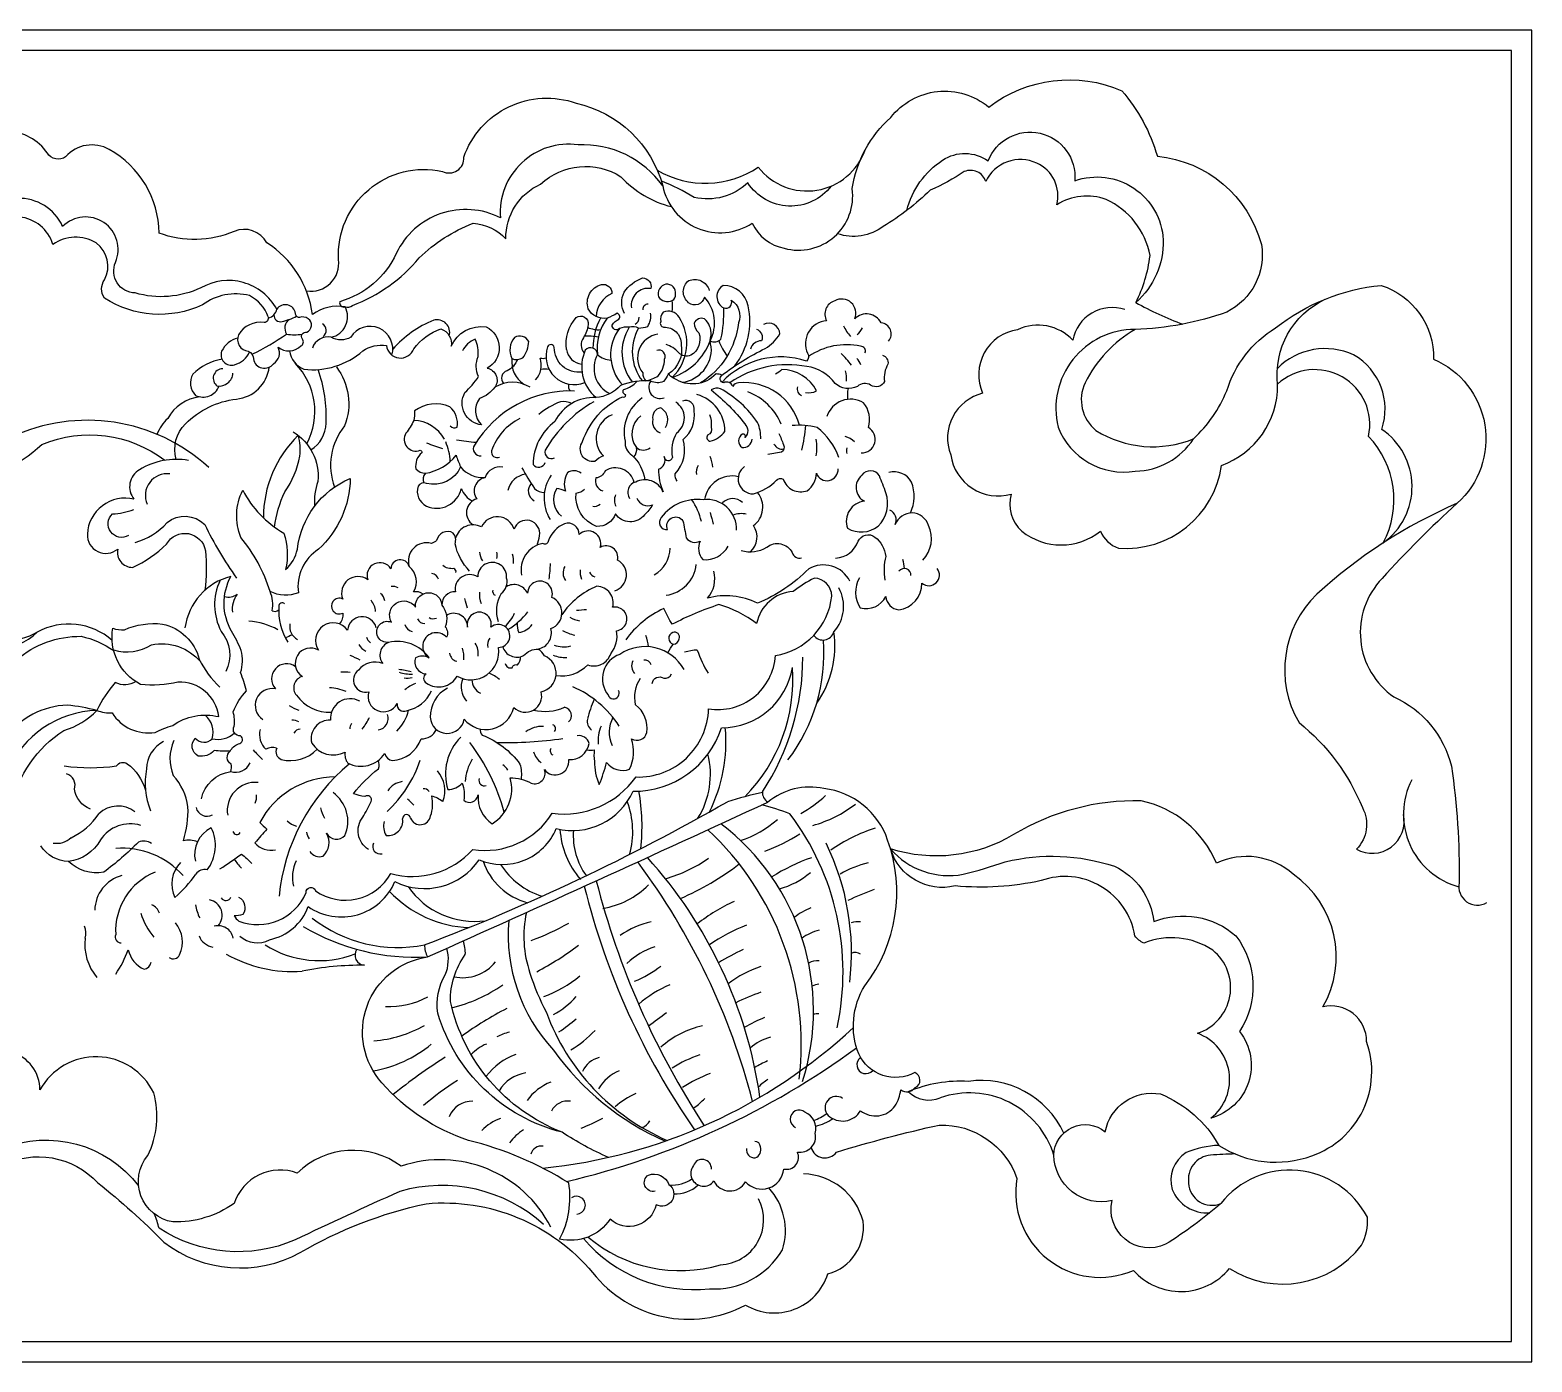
# Model space of a CAD drawing. Extents: x -66030 to 95157, y -13132 to 45879.
# Drawn here: x -9912.7 to -9546.3, y 6596.5 to 6921.5 of the extents above; entities that cross this region are included whole.
import ezdxf

# ---------------------------------------------------------------- set-up
doc = ezdxf.new("R2010")
doc.units = 0
doc.header["$LTSCALE"] = 100
doc.header["$MEASUREMENT"] = 0
doc.layers.add('4', color=121, linetype='CONTINUOUS')
doc.layers.add('TEXT', color=105, linetype='CONTINUOUS')

msp = doc.modelspace()

# ---------------------------------------------------------------- linework, layer by layer
at = {"layer": '4'}
for points in [[(-10056.28, 6596.46), (-9546.28, 6596.46), (-9546.28, 6921.46), (-10056.28, 6921.46)], [(-10051.28, 6601.46), (-9551.28, 6601.46), (-9551.28, 6916.46), (-10051.28, 6916.46)]]:
    msp.add_lwpolyline(points, close=True, dxfattribs=at)
for points in [[(-9758.36, 6883.42, 0.255586), (-9779.03, 6893.45, 0.478535), (-9797.97, 6875.64, 0.422834), (-9823.38, 6866.96, -0.217331), (-9837.19, 6855.16, 0.547211), (-9835.87, 6853.89)], [(-9698.83, 6877.44, -0.186724), (-9690.08, 6889.73, -0.309898), (-9678.98, 6889.52, -0.865891), (-9657.82, 6884.7, -0.498723), (-9636.24, 6870.26, -0.221688), (-9642.95, 6854.98, 0.040996), (-9631.48, 6849.7, 0.040996)], [(-9642.95, 6854.98, 0.088953), (-9639.47, 6866.42, 0.244321), (-9650.19, 6880.14, 0.232492), (-9662.24, 6878.83, 0.370925), (-9667.13, 6888.98, 0.417073), (-9679.55, 6884.47, 0.44775), (-9684.82, 6886.91, -0.047487), (-9693.1, 6882.4, -0.059395), (-9704.57, 6873.56, -0.25412), (-9715.74, 6871.76, -0.25412)], [(-9717.28, 6883.38, -0.518489), (-9737.6, 6884.19, -0.252492), (-9750.69, 6880.63, 0.037543), (-9758.72, 6884.64, 0.037543)], [(-9852.54, 6853.35, 0.421433), (-9871.07, 6858.55, -0.181524), (-9887.1, 6857.3, -0.530053), (-9891.89, 6864.78, 0.826743), (-9904.79, 6873.52, 0.307331), (-9915.83, 6880.38, 0.310086), (-9927.9, 6869.98, -0.375883), (-9930.25, 6867.28)], [(-9767.68, 6852.27, -0.249328), (-9767.78, 6857.48, -0.15485), (-9763.32, 6860.98, -0.492085), (-9761.25, 6858.38, 0.510433), (-9766.03, 6853.65, 0.510433)], [(-9746.79, 6845.63, 0.316376), (-9748.2, 6856.3, -0.569783), (-9752.06, 6854.93, -0.488057), (-9752.01, 6860.32, -0.452173), (-9747.03, 6857.93)], [(-9768.94, 6848.63, -0.733291), (-9770.69, 6849.49, -0.127612), (-9769.05, 6850.95, 0.560022), (-9769.52, 6852.35, -0.068304), (-9771.91, 6851.19, -0.340352), (-9776.53, 6853.46, -0.438057), (-9773.32, 6859.36, -0.479934), (-9770.75, 6857.2, 0.286342), (-9774.61, 6851.54, 0.286342)], [(-9740.78, 6839.52, 0.222259), (-9737.55, 6854.18, 0.36309), (-9743.6, 6859.15, 0.588364), (-9743.49, 6853.64, 0.64141), (-9741.65, 6855.59, -0.360486), (-9739.92, 6850.01, -0.231078), (-9749.13, 6835.36)], [(-9854.62, 6851.47, -0.465695), (-9855.65, 6850.08, 0.314535), (-9861.86, 6847.1, 0.527492), (-9859.5, 6843.13, -0.301678), (-9858.26, 6841.21, 0.651817), (-9853.36, 6840.03, 0.398642), (-9852.24, 6844.06, 0.364571), (-9846.65, 6844.37, 0.46574), (-9846.28, 6846.05, -0.72167), (-9845.23, 6847.72, 0.583146), (-9844.85, 6851.01, 0.248723), (-9847.03, 6851.32, -0.432142), (-9847.96, 6852.31, 0.68277), (-9852.54, 6853.35)], [(-9756.03, 6836.71, 0.358543), (-9754.36, 6851.38, 0.369861), (-9758.26, 6852.64, 0.252647), (-9758.84, 6850.31, 0.54273), (-9758.16, 6848.95, -0.441317), (-9753.88, 6844.77, -0.312063), (-9757.05, 6837.52)], [(-9746.79, 6845.63, 0.325357), (-9744.18, 6846.04, 0.067009), (-9743.49, 6853.64, 0.067009)], [(-9703.26, 6845.55, 0.609197), (-9705.07, 6850.01, 0.50596), (-9711.52, 6851.01, 0.71333), (-9716.4, 6855.38, 0.481817), (-9718.38, 6850.51, 0.528142), (-9723.01, 6842.58, -0.33543), (-9723.26, 6840.68, 0.29014), (-9743.91, 6835.56)], [(-9853.24, 6851.97, 0.505972), (-9851.25, 6850.32, 0.055339), (-9847.71, 6851.61)], [(-9849.44, 6850.87, 0.421943), (-9850.13, 6847.29, 0.095532), (-9846.36, 6847.26, 0.095532)], [(-9810.45, 6846.88, 0.577862), (-9814.26, 6850.67, 0.113957), (-9824.24, 6843.62, 0.113957)], [(-9781.87, 6843.55, -0.220583), (-9779.47, 6851.28, -0.667223), (-9776.54, 6849.58, -0.088477), (-9777.71, 6846.36, 0.368069), (-9777.54, 6842.72, 0.368069)], [(-9753.64, 6835.52, 0.396516), (-9746.52, 6844.15, -0.180565), (-9746.54, 6847.05, 0.220463), (-9748.18, 6851, 0.396548), (-9750.69, 6849.93, 0.212805), (-9749.56, 6847.55, -0.357073), (-9751.51, 6842.09, -0.313041), (-9754.52, 6842.78, 0.145906), (-9757.54, 6844.72, 0.145906)], [(-9743.92, 6837.25, -0.051931), (-9733.39, 6843.75, 0.140498), (-9729.8, 6847.34, 0.549909), (-9733.75, 6849.64, 0.549909)], [(-9862.09, 6846.3, 0.210793), (-9865.99, 6843.14, 0.622959), (-9862.86, 6839.8, 0.249317), (-9859.21, 6842.97, 0.223303)], [(-9849.43, 6843.2, 0.271804), (-9845.93, 6838.69, 0.210147), (-9831.56, 6843.17, -0.199819), (-9825.78, 6844.46, 0.786593), (-9819.11, 6843.69, -0.157968), (-9812.5, 6848.52, -0.373752), (-9809.98, 6844.3, -0.346299), (-9801.44, 6849.01, -0.607796), (-9801.2, 6838.93, -0.544069), (-9799.33, 6834.3, -0.142046), (-9803.07, 6831.54, 0.379205), (-9802.58, 6825.12, -0.534986), (-9806.65, 6833, 0.06105), (-9803.31, 6836.9, -0.217557), (-9803.39, 6841.78, 0.124795), (-9804.13, 6846, 0.207134), (-9807.22, 6843.16)], [(-9824.44, 6842.13, 0.872443), (-9834.5, 6846.49, -0.275752), (-9839.27, 6846.49, 0.386777), (-9843.84, 6843.87, 0.386777)], [(-9795.17, 6841.28, 0.218896), (-9792.53, 6841.48, 0.159), (-9791.08, 6845.49, 0.425462), (-9794.51, 6846.48, 0.297762), (-9795.17, 6841.28, 0.284394), (-9792.26, 6835.03)], [(-9759.53, 6847.25, 0.575668), (-9763.24, 6837.82, 0.163999), (-9762.54, 6835.85)], [(-9735.48, 6848.49, -0.412991), (-9734.26, 6845.62, 0.349176), (-9736.99, 6843.61, 0.349176)], [(-9643.12, 6848.42, 0.485305), (-9661.91, 6824.58, 0.352973), (-9643.07, 6813.82, 0.248976), (-9628.86, 6821.73)], [(-9778.07, 6837.99, -0.457149), (-9784.82, 6844.03, 0.780037), (-9786.46, 6844.13, 0.646884), (-9777.38, 6835.46, 0.646884)], [(-9762.54, 6835.85, 0.0906), (-9759.49, 6837.08, 0.192162), (-9757.93, 6841.16, 0.680597), (-9759.84, 6843.27)], [(-9704.74, 6842.09, -0.386215), (-9703.42, 6839.94, 0.170414), (-9704.25, 6835.73, -0.456291), (-9707.64, 6834.82, 0.357536), (-9710.86, 6834.49, -0.301967), (-9716.32, 6835.23, 0.209235), (-9723.18, 6839.36, 0.200925), (-9742, 6835.39, 0.180261)], [(-9709.04, 6842.66, 0.589555), (-9710.11, 6844.3, 0.207432), (-9722.8, 6841.8)], [(-9582.57, 6796.32, 0.521292), (-9582.95, 6824.03, 0.360471), (-9589.79, 6842.18, 0.316452), (-9608.41, 6838.88, 0.316452)], [(-9877.08, 6816.7, -0.278527), (-9874.79, 6825.38, -0.168728), (-9862.38, 6831.41, 0.349587), (-9854.37, 6839.21, 0.340238)], [(-9865.9, 6841.14, 0.153776), (-9873.06, 6837.48, 0.338586), (-9872.34, 6832.32, 0.445974), (-9866.63, 6834.57)], [(-9844.2, 6819.03, 0.244275), (-9840.48, 6825.5, 0.095152), (-9842.47, 6838.62, 0.095152)], [(-9838, 6839.26, -0.260634), (-9835.99, 6824.88, 0.26719), (-9838.44, 6809.94, 0.26719)], [(-9793.83, 6841.09, -0.192255), (-9796.35, 6838.32, 0.575741), (-9797.19, 6835.24, 0.575741)], [(-9789.39, 6836.08, 0.259183), (-9788.25, 6841.43, 0.131268), (-9786.84, 6841.46)], [(-9723.52, 6833.05, 0.173055), (-9720.83, 6833.4, 0.279025), (-9729.3, 6838.62, -0.043385), (-9730.85, 6837.49)], [(-9770.73, 6827.53, 0.539136), (-9772.86, 6817.54, 0.112882), (-9774.9, 6816.19, -0.668499), (-9777.91, 6821.03, -0.203898), (-9768.2, 6831.99, 0.542381), (-9767.34, 6832.43, -0.578665), (-9767.88, 6833.76, 0.088973), (-9766.09, 6834.56, 0.124399), (-9764.7, 6835.72)], [(-9724.99, 6825.04, 0.364952), (-9739.87, 6835.39, 0.251633), (-9741.3, 6834.52, 0.479584), (-9743.49, 6835.38, -0.664604), (-9743.92, 6837.25, 0.113063), (-9745.36, 6837.54, -0.360966), (-9755.58, 6836.46, -0.083456), (-9757.05, 6837.52, -0.064843), (-9758.19, 6835.73, -0.239818), (-9761.3, 6835.81, 0.107747), (-9768.66, 6834.75, -0.192047), (-9774.66, 6831.77)], [(-9869.15, 6814.72, 0.304055), (-9917.48, 6822.07, -0.131124), (-9932.39, 6813.58, -0.404455), (-9943.53, 6825.28, 0.28533), (-9961.87, 6818.41, -0.642065), (-9978.05, 6819.82, 0.398428), (-9981.1, 6821.69, -0.158798), (-9993.75, 6818.41, -0.435618), (-9994.47, 6832.43)], [(-9871.34, 6831.98, 0.238276), (-9879.16, 6826.69, 0.106081), (-9881.77, 6822.8)], [(-9779.88, 6833.38, 0.273144), (-9804.3, 6820.18, 0.65965), (-9802.65, 6817.59, 0.65965)], [(-9774.66, 6831.77, 0.300252), (-9784.68, 6825.96, 0.236192), (-9790, 6815.45, 0.592743), (-9787.03, 6815.94, 0.592743)], [(-9763.35, 6831.7, 0.311273), (-9767.52, 6821.13, 0.316307), (-9765.87, 6817.74, -0.166679), (-9762.75, 6811.72)], [(-9754.82, 6811.35, -0.17334), (-9755.36, 6813.16, 0.262825), (-9753.37, 6821.58, 0.263882), (-9750.74, 6828.55, 0.611367), (-9753.55, 6830.91, 0.611367)], [(-9746.94, 6827.67, -0.096413), (-9746.52, 6824.6, -0.378382), (-9747.41, 6822.59, 0.573929), (-9746.76, 6821.11, 0.179222), (-9743.21, 6823.53, 0.334541), (-9750.01, 6832.52, 0.334541)], [(-9734.45, 6821.7, 0.108107), (-9735.22, 6825.66, 0.119667), (-9744.28, 6833.94, 0.275767), (-9746.52, 6833.64, -0.059815), (-9738.36, 6825.37, -0.411234), (-9738.3, 6822.05, 0.67728), (-9738.89, 6822.88, 0.549271), (-9739.01, 6819.57, 0.398901), (-9736.52, 6821.64)], [(-9709.95, 6818.31, 0.790427), (-9708.2, 6824.48, 0.245241), (-9709.36, 6830.53, 0.478791), (-9718.34, 6827.15)], [(-9810.2, 6824.88, 0.341298), (-9808.55, 6824.56, 0.269458), (-9810.31, 6829.52, 0.271273), (-9818.96, 6828.51, -0.067934), (-9819.12, 6826.22, -0.066935), (-9821.02, 6823.08, 0.722007), (-9817.56, 6818.92, -0.35405), (-9817.14, 6818.31, 0.280314), (-9818.59, 6814.38, 0.191427), (-9816.29, 6813.3, 0.18507), (-9808.8, 6817.7)], [(-9780.54, 6830.37, 0.10637), (-9783.32, 6830.78, 0.067422), (-9788.64, 6827.69, 0.067422)], [(-9775.15, 6830.78, 0.135545), (-9787.03, 6818.91, 0.673358), (-9784.81, 6817.06, 0.673358)], [(-9763.74, 6827.34, 0.410333), (-9764.81, 6819.58, 0.330314), (-9761.41, 6819.48, 0.330314)], [(-9757.72, 6824.48, 0.446619), (-9758.9, 6829.28, 0.41028), (-9760.8, 6826.47, 0.390669), (-9758.99, 6823.21, 0.390669)], [(-9793.21, 6826.66, 0.199147), (-9800.17, 6818.77, 0.592119), (-9798.17, 6817.24, 0.592119)], [(-9715.43, 6817.13, 0.148681), (-9720.7, 6824.45, 0.097938), (-9726.8, 6824.93)], [(-9853.09, 6800.18, -0.079397), (-9850.57, 6808.79, 0.109144), (-9846.9, 6817.48, 0.098918), (-9847.31, 6822.58)], [(-9848.58, 6823.45, -0.290379), (-9842.52, 6811.34, 0.096988), (-9843.33, 6805.24, 0.096988)], [(-9730.03, 6823.03, -0.027148), (-9728.92, 6820.27, -0.380514), (-9729.38, 6818.43), (-9732.69, 6817.88)], [(-9874.12, 6816.45, 0.182114), (-9886.03, 6814.18, 0.461535), (-9887.38, 6806.98, 0.47261), (-9898.76, 6798.45, 0.656181), (-9891.34, 6794.83, 0.481571), (-9887.72, 6790.35, 0.089817), (-9879.44, 6796.03, -0.708669), (-9869.95, 6794.4, -0.04999), (-9870.07, 6784.76)], [(-9807.69, 6814.89, -0.361392), (-9816.03, 6810.81, 0.400542), (-9818.07, 6810.13, 0.370098), (-9816.03, 6805.29, 0.465777), (-9807.52, 6809.54, 0.172485), (-9804.8, 6806.53, 0.172485)], [(-9797.39, 6814.82, 0.373111), (-9801.71, 6812.26, 0.556158), (-9803.71, 6807.06, 0.641907), (-9804.65, 6800.73, 0.641907)], [(-9792.71, 6814.65, 0.036844), (-9789.63, 6809.63, 0.244906), (-9787.23, 6808.64, 0.244906)], [(-9778.3, 6813.31, 0.348073), (-9781.64, 6813.38, 0.217026), (-9782.12, 6808.95, 0.094118), (-9784.24, 6809.57, 0.377512), (-9783.08, 6802.82, 0.377512)], [(-9765.34, 6811.05, 0.516358), (-9772.45, 6813.88, -0.294471), (-9774.66, 6812.18, 0.428344), (-9773.02, 6809.04)], [(-9738.4, 6814.94, 0.741974), (-9736.26, 6808.28, 0.131883), (-9730.62, 6811.61, -0.348686), (-9729, 6811.87, 0.418761), (-9723.1, 6809.05, 0.236172), (-9720.88, 6813.32, 0.873731), (-9715.59, 6814.43, 0.873731)], [(-9697.93, 6803.61, 0.204846), (-9697.66, 6811.16, 0.333027), (-9703.17, 6813.52)], [(-9764.69, 6807.27, 0.424363), (-9760.84, 6805.63, -0.083765), (-9762.83, 6803.14, -0.516011), (-9769.88, 6803.42, -0.3406), (-9774.51, 6800.36, -0.347112), (-9779.5, 6808.48, 0.176313), (-9777.43, 6809.47, 0.176313)], [(-9758.28, 6808.76, 0.435826), (-9764.97, 6811.18, 0.514911), (-9766.47, 6807.19, 0.514911)], [(-9740.37, 6799.41, 0.462245), (-9748.46, 6806.87, 0.265203), (-9758.74, 6802.52, 0.690633), (-9757.18, 6799.56, -0.913209), (-9753.44, 6801.74, -0.008781), (-9752.66, 6797.54, 0.373135), (-9749.24, 6796.76, 0.286212), (-9748.62, 6792.25, 0.298254), (-9742.39, 6795.52, 0.298254)], [(-9736.98, 6794.15, 0.391688), (-9736.26, 6800.53, 0.433091), (-9735.22, 6808.62, 0.433091)], [(-9888.75, 6798.1, -0.891899), (-9892.64, 6803.4, 0.076247), (-9887.45, 6804.46, 0.076247)], [(-9887.1, 6796.45, 0.147603), (-9879.32, 6801.28, -0.383981), (-9870.13, 6800.81, 0.040771), (-9862.36, 6787.74, 0.040771)], [(-9789, 6795.76, 0.024356), (-9788.44, 6798.04, 0.933146), (-9794.66, 6799.65, 0.693479), (-9802.6, 6800.23, 0.47767), (-9808.93, 6797.47)], [(-9694.91, 6792.08, 0.311337), (-9693.54, 6800.6, 0.71934), (-9701.64, 6800.81)], [(-9805.48, 6789.42, -0.135417), (-9809.05, 6796.09, 0.265791), (-9809.51, 6798.73, 0.513288), (-9813.54, 6796.89, -0.062228), (-9814.81, 6796.2, 0.594076), (-9820.22, 6790.57, 0.849417), (-9824.71, 6789.99, 0.900233), (-9830.35, 6787.34, 0.750299), (-9836.45, 6782.63, 1.606459), (-9836.45, 6779.18, -0.238225), (-9837.31, 6776.56, -0.238225)], [(-9770.08, 6784.65, 0.664018), (-9769.39, 6792.13, 0.656182), (-9773.61, 6795.23, 0.781068), (-9778.78, 6798.33, 0.525351), (-9782.31, 6801, 0.207021), (-9786.27, 6796.87, -0.617762), (-9787.65, 6796.18, 0.418267), (-9792.81, 6788.44)], [(-9716.18, 6792.61, 0.309377), (-9710.7, 6796.71, -0.480332), (-9706.59, 6797.76, -0.191906), (-9703.96, 6793.03, 0.106043), (-9704.17, 6787.24, 0.106043)], [(-9739.2, 6794.47, 0.20835), (-9732.96, 6795.25, -0.484135), (-9726.81, 6793.95, 0.394027), (-9724.48, 6792.65)], [(-9808.85, 6789.09, 0.447195), (-9809.38, 6790.07, -0.221022), (-9812, 6790.81)], [(-9712.72, 6786.98, 0.433831), (-9722.76, 6789.97, -0.100527), (-9735.27, 6781.61, 0.180474), (-9747.42, 6782.85, 0.249863), (-9745.92, 6789.44, 0.249863)], [(-9863.77, 6740.54, 0.155079), (-9863.7, 6742.34, -0.508338), (-9863.91, 6745.52, -0.190274), (-9861.9, 6747.29, 0.702163), (-9861.37, 6749.26, -0.626492), (-9862.92, 6751.59, 0.109876), (-9863.18, 6755.08, -0.099062), (-9859.94, 6760.26, 0.029219), (-9861.37, 6764.66, 0.142283), (-9861.24, 6770.09, 0.046319), (-9863.57, 6774.75, -0.260889), (-9863.73, 6788.15, 0.304903), (-9874.95, 6775.56)], [(-9866.39, 6787.2, 0.232116), (-9866.13, 6774.74, -0.305709), (-9864.99, 6764.98)], [(-9861.86, 6709.89, -0.453313), (-9860.84, 6705.66, -0.080534), (-9862.96, 6705.32, 0.095099), (-9861.83, 6704.04, 0.405213), (-9845.39, 6710.99, -0.919463), (-9843.07, 6711.41, 0.442622), (-9824.74, 6715.62, 0.285218), (-9804.72, 6721.51, 0.300617), (-9785.33, 6730.35, 0.27759), (-9764.89, 6739.2, 0.415761), (-9747.18, 6755.83, 0.445144), (-9730.89, 6768.84, 0.340666), (-9717.13, 6783.36, 0.393098), (-9721.35, 6787.73)], [(-9797.42, 6771.03, 0.471545), (-9792.31, 6768.84, -0.212426), (-9788.76, 6770.43, 0.431524), (-9785.65, 6775.43, 0.676301), (-9785.43, 6783.03, 1.148788), (-9791.37, 6784.04, 0.444381), (-9796.54, 6785.64)], [(-9865.3, 6783.26, 0.242749), (-9862.21, 6783.82, 0.180498), (-9863.38, 6779.38, 0.180498)], [(-9825.26, 6772.04, -1.299025), (-9824.57, 6776.99, -0.949014), (-9818.7, 6780.67, -1.010566), (-9812.26, 6781.13, -0.267436), (-9811.45, 6775.84, -0.288277), (-9811.12, 6773.3, 1.155092), (-9815.36, 6768.25, 0.255955), (-9818.69, 6768.27, 0.509372), (-9816.13, 6764.38, 0.557018), (-9816.03, 6762.11, 0.444187), (-9808.54, 6763.81, 0.632676), (-9798.48, 6770.83, 1.438218), (-9800.29, 6775.75, 1.287438), (-9805.98, 6775.75, 0.597677), (-9811.15, 6778.61)], [(-9784.41, 6763.96, 0.241117), (-9776.66, 6766.57, 0.431783), (-9771.06, 6769.29, 0.223806), (-9769.63, 6774.87, 1.024784), (-9770.59, 6780.62, 0.487547), (-9774.42, 6785.73, 0.15182), (-9783, 6778.77, 0.117105)], [(-9721.54, 6773.76, 0.617772), (-9716.61, 6774.61, 0.319923), (-9715.39, 6785.32, 0.319923)], [(-9850.64, 6781.42, 0.722493), (-9852.06, 6780.78, 0.148314), (-9849.87, 6772.07)], [(-9744.7, 6781.26, 0.040008), (-9756.05, 6776.47, -0.032243), (-9758.12, 6780.3, 0.132655), (-9767.39, 6772.64)], [(-9886.94, 6762.47, -0.252037), (-9891.94, 6762.22, 0.079095), (-9896.41, 6755.46, 0.109667), (-9892.71, 6754.84, 0.30108), (-9882.25, 6750.08, -0.045327), (-9877.94, 6751.77, -0.213774), (-9866.68, 6753.93, 0.390592), (-9876.65, 6762.35, -0.089279), (-9885.79, 6761.79, -0.328266), (-9892.53, 6775.55, 0.133792), (-9889.72, 6775.13, -0.129254), (-9880.45, 6776.53, -0.281795), (-9871.45, 6767.97, 0.095056), (-9866.4, 6761.09)], [(-9828.27, 6775.6, 0.854549), (-9835.27, 6775.03, 0.978563), (-9842.37, 6770.14, 0.987907), (-9846.3, 6763.73, 0.549398), (-9847.74, 6759.13, 0.256177), (-9839.2, 6755.03, 0.256177)], [(-9793.9, 6776.8, 0.119), (-9793.49, 6774.46, 0.211186), (-9790.24, 6776.4, 0.211186)], [(-9896.41, 6755.46, 0.287329), (-9918.33, 6740.58, -0.185907), (-9933.02, 6727.39, -0.389612), (-9953.05, 6735.39, -0.40517), (-9973.23, 6740.28, -0.583859), (-9960.76, 6760.93, -0.432548), (-9951.25, 6774.24, -0.156195), (-9930.75, 6772.34, 0.328607), (-9910.98, 6774.53)], [(-9896.41, 6755.46, 0.032863), (-9903.67, 6756.74, 0.222423), (-9918.71, 6748.93, -0.062114), (-9924.61, 6739.06, -0.333073), (-9943.92, 6730.67, -0.477446), (-9948.64, 6740.09, -0.440133), (-9969.72, 6741.27, -0.6084), (-9954.24, 6756, -0.454784), (-9951.14, 6767.63, -0.250742), (-9928.74, 6766.31, 0.279669), (-9916.06, 6767.78, -0.182956), (-9900.28, 6773.53, -0.102919), (-9892.33, 6770.03)], [(-9815.36, 6768.25, 0.305681), (-9825.26, 6772.04, 0.508349), (-9826.64, 6766.87, 0.338063), (-9832.63, 6765.26, 0.825453), (-9830.1, 6759.97, 0.909499), (-9823.19, 6757.1, 0.594967), (-9820.89, 6755.37, 0.240121), (-9814.79, 6760.2)], [(-9757.12, 6769.49, -0.063992), (-9755.77, 6771.62, 0.389284), (-9754.38, 6772.91, 0.688851), (-9755.91, 6774.44, 0.767631), (-9755.77, 6771.62)], [(-9892.37, 6770.19, 0.220399), (-9883.12, 6771.48, -0.274511), (-9871.1, 6767.27)], [(-9810.86, 6760.9, 0.282263), (-9815.1, 6753.79, 0.895889), (-9806.81, 6753.33, 0.626583), (-9794.73, 6756.15, 0.763958), (-9788.03, 6760.02, 0.740522), (-9787.23, 6768.74, 0.145619), (-9788.76, 6770.43)], [(-9847.97, 6766.11, 0.911461), (-9852.84, 6760.69, 0.82516), (-9855.97, 6753.24, 0.82516)], [(-9796.82, 6766.91, 0.468261), (-9795.09, 6765.87, -0.496583), (-9793.81, 6766.54, 0.212809), (-9793.08, 6768.55, 0.212809)], [(-9776.88, 6745.84, 0.107219), (-9775.07, 6745.82, 0.083925), (-9774.99, 6743.01, 0.110591), (-9773.86, 6737.38, 0.04044), (-9772.09, 6742.76, 0.318235), (-9766.46, 6741.08, 0.191458), (-9765.98, 6748.55, 0.539355), (-9762.28, 6750.08, 0.275166), (-9765.01, 6756.83, -0.190815), (-9763.81, 6763.34)], [(-9760.94, 6762.05, -0.570244), (-9758.12, 6763.28, 0.356742), (-9756.27, 6764.34, 0.356742)], [(-9832.3, 6757.68, 0.600975), (-9839.44, 6753.09, 0.5), (-9844.02, 6747.49, 0.390222), (-9835.87, 6745.28, 0.212404), (-9835.19, 6742.57, 0.381776), (-9826.18, 6744.95, 0.355577), (-9824.31, 6743.25, 0.309026), (-9817.34, 6748.51, 0.285431), (-9813.57, 6750.79)], [(-9863.91, 6745.52, -0.059738), (-9867.84, 6745.67, -0.267792), (-9871.71, 6744.32, -0.500464), (-9872.43, 6748.64, 0.442637), (-9868.29, 6748.55, 0.298014), (-9869.99, 6754.3, 0.298014)], [(-9802.96, 6750.94, 0.153686), (-9802.41, 6749.4, -0.14842), (-9793.24, 6742.36, -0.113961), (-9792.95, 6738.69)], [(-9807.65, 6748.91, 0.279048), (-9810.8, 6736.15, 0.197997), (-9807.29, 6737.68, -0.131166), (-9806.93, 6733.55, 0.595162), (-9803.42, 6734.81, 0.270926), (-9800.01, 6727.8, 0.338833), (-9795.6, 6739.03, -0.133151), (-9790.48, 6737.68, 0.635357), (-9787.24, 6741, 0.766471), (-9781.31, 6743.43, 0.392849), (-9776.36, 6747.38, 0.403494), (-9779.24, 6749.26)], [(-9830.18, 6721.51, -0.440706), (-9831.58, 6729.37, 0.024389), (-9829.48, 6733.2, 0.745518), (-9831.06, 6734.43, -0.047472), (-9833.85, 6735.12, -0.05719), (-9827.74, 6741.23, 0.22983), (-9827.83, 6743.2, 0.22983)], [(-9904.39, 6741.89, 0.067735), (-9891.65, 6741.89, -0.436246), (-9889.02, 6742.44, -0.156917), (-9884.56, 6736.01)], [(-9898.02, 6731.38, -0.271914), (-9901.9, 6736.22, 0.4145), (-9903.84, 6739.95, 0.4145)], [(-9870.95, 6733.89, -0.310437), (-9863.77, 6740.54, 0.375459), (-9859.05, 6742.63, 0.375459)], [(-9838.26, 6739.21, 0.277182), (-9856.69, 6728.08, 0.041591), (-9854.93, 6726.48, 0.016664), (-9857.87, 6723.12, 0.2802), (-9852.82, 6721.44, 0.2802)], [(-9844.51, 6721.02, 0.313174), (-9841.23, 6719.85, 0.342221), (-9840.39, 6725.47, 0.498401), (-9835.93, 6724.89, 0.353452), (-9838.79, 6735.38)], [(-9722.13, 6648.81, 0.627929), (-9716, 6647.66, -0.019914), (-9690.89, 6654.28, -0.326421), (-9671.95, 6641.27, 0.596414), (-9643.53, 6618.79, 0.458175), (-9620.08, 6619.26, 0.389752), (-9587.87, 6624.94, 0.140187), (-9586.45, 6631.8, 0.543588), (-9622.21, 6635.12, -0.043383), (-9635.71, 6625.18, -0.627075), (-9648.74, 6635.83, -0.477441), (-9662.95, 6646.95, -0.624061), (-9650.4, 6652.62, -0.413774), (-9636.9, 6661.85, -0.169158), (-9622.69, 6649.31, 0.235448), (-9599.96, 6646.78, 0.416358), (-9586.63, 6674.63, 0.487664), (-9597.29, 6683.1, 0.389529), (-9604.54, 6715.46, 0.3024), (-9623.29, 6718.14, 0.248192), (-9641.63, 6733.37, 0.142442), (-9672.75, 6725.14, -0.214622), (-9702.78, 6721.65, 0.267585), (-9685.05, 6715.46, 0.021711), (-9674.8, 6718.51, -0.139661), (-9648.18, 6717.42, -0.264321), (-9638.58, 6703.9, -0.28186), (-9618.51, 6700.42, -0.316864), (-9617.64, 6677.1, -0.53603), (-9624.62, 6655.96, 0.586263), (-9627.89, 6676.66, 0.59632), (-9624.18, 6696.93, 0.249457), (-9640.98, 6698.67, -0.128242), (-9643.16, 6700.42, 0.466309), (-9666.07, 6713.93, -0.077989), (-9687.01, 6712.62, -0.397119), (-9702.78, 6721.65)], [(-9885.75, 6727.39, 0.331931), (-9895.59, 6723.83, -0.24739), (-9903.37, 6718.59, -0.249981), (-9910.12, 6722.43)], [(-9883.12, 6722.99, 0.266531), (-9886.31, 6723.27, -0.033496), (-9894.75, 6715.96, -0.239754), (-9903.37, 6718.59)], [(-9866.4, 6716.78, 0.013327), (-9861.11, 6720.41, -0.026296), (-9858.63, 6718.1)], [(-9882.19, 6715.99, 0.320582), (-9891.85, 6700.75, 0.554534), (-9890.49, 6698.72)], [(-9891.85, 6691.11, 0.062629), (-9888.8, 6697.03, 0.236052), (-9884.9, 6692.29, 0.302792), (-9883.21, 6693.98, 0.302792)], [(-9785.65, 6629.33, 0.371851), (-9822.22, 6644.22, 0.369585), (-9847.54, 6642.54, 0.423679), (-9862.97, 6635.16, -0.164177), (-9877.91, 6630.64, -0.582709), (-9884, 6646.84, 0.181827), (-9882.56, 6662.15, 0.606585), (-9910.33, 6662.86, 0.730054), (-9928.05, 6668.36, 0.532339)], [(-9660.51, 6652.33, 0.329608), (-9683.79, 6664.93, 0.114569), (-9698.45, 6662.4)], [(-9957.52, 6645.42, -0.400291), (-9919.87, 6644.28, -0.33837), (-9896.17, 6640.17, -0.030701), (-9880.11, 6625.69, 0.296434), (-9846.82, 6623.15, -0.07928), (-9816.07, 6635.08, -0.246288), (-9775.48, 6618.26, 0.363828), (-9738.2, 6610.35, 0.480547), (-9718.07, 6617.94, 0.373309), (-9709.49, 6630.79, 0.33669), (-9724.01, 6642.33, 0.33669)], [(-9919.64, 6648.49, -0.3384), (-9886.25, 6639.42)], [(-9622.69, 6649.32, 0.090362), (-9630.68, 6647.55, 0.334492), (-9634.05, 6638.54, 0.326184), (-9624.87, 6632.86, 0.326184)], [(-9618.69, 6647.21, 0.019848), (-9624.71, 6646.92, 0.438591), (-9630.05, 6640.06, 0.518341), (-9622.21, 6635.12, 0.518341)], [(-9787.44, 6630.03, 0.258804), (-9822.5, 6638.08, 0.005851), (-9848.09, 6626.24, -0.251625), (-9881.26, 6629.08, 0.031867), (-9882.37, 6632.54, 0.031867)], [(-9777.71, 6626.57, 0.249579), (-9746.99, 6614.33, 0.284326), (-9729.17, 6623.84, 0.270459), (-9732.5, 6638.93)], [(-9776.6, 6626.94, 0.252595), (-9744.3, 6620.18, 0.552462), (-9735.03, 6636.28, 0.552462)]]:
    msp.add_lwpolyline(points, format="xyb", dxfattribs=at)
for points in [[(-9756.04, 6855.47, 0.327562), (-9755.27, 6857, 0.503128), (-9757.58, 6859.44, 0.437005), (-9759.39, 6856.37, 0.385911)], [(-9705.51, 6812.66, 0.546014), (-9709.8, 6812.83, 0.53954), (-9709.14, 6806.48, 0.495258), (-9713.27, 6799.88, 0.306386), (-9705.84, 6800.38, 0.288449), (-9703.94, 6808.54, 0.021936)], [(-9842.36, 6794.78, 0.292963), (-9847.28, 6784.14, -0.21831), (-9854.18, 6784.49, 0.097941), (-9861.3, 6797.66, -0.213955), (-9860.85, 6809.17, 0.141048), (-9850.85, 6798.72, -0.139771), (-9850.39, 6789.79, 0.155303), (-9847.51, 6794.78, -0.270183), (-9834.63, 6812.05, -0.207513)]]:
    msp.add_lwpolyline(points, format="xyb", close=True, dxfattribs=at)
for centre, radius, start, end in [((-9855.17, 6853.82), 2.67, 282.5499, 349.7886), ((-9837.71, 6843.65), 10.41, 79.8282, 126.1409), ((-9840.41, 6851.5), 5.14, 282.8848, 27.7367), ((-9761.93, 6853.33), 1.27, 91.0863, 184.8835), ((-9766.53, 6854.24), 10.56, 351.7627, 6.6595), ((-9842.4, 6848.17), 1.9, 308.6155, 58.5442), ((-9758.86, 6843.6), 16.56, 152.7258, 179.183), ((-9762.47, 6843.92), 11.91, 142.4181, 187.8408), ((-9765.69, 6851.16), 1.55, 291.817, 7.6213), ((-9765.92, 6851.69), 4.65, 326.7985, 8.989), ((-9703.45, 6854.55), 12.04, 205.7978, 220.8033), ((-9884.08, 6895.85), 59.25, 295.4783, 304.9578), ((-9776.36, 6837.83), 8.94, 75.449, 97.5518), ((-9774.07, 6854.53), 6.19, 245.1074, 275.0474), ((-9760.41, 6842.21), 10.68, 142.9975, 223.0979), ((-9767.15, 6843.95), 5.02, 83.0553, 110.9581), ((-9756.87, 6842.79), 11.45, 147.5917, 219.1793), ((-9765.62, 6846.31), 2.78, 60.5242, 109.4008), ((-9754.28, 6842.97), 11.52, 149.9797, 218.2619), ((-9764.74, 6857.48), 8.77, 273.1763, 287.9641), ((-9760.77, 6850.89), 14.95, 288.4937, 339.2549), ((-9728.52, 6852.02), 17.39, 201.4885, 215.6013), ((-9714.94, 6851.74), 6.09, 311.3591, 331.2665), ((-9777.63, 6844.18), 4.29, 188.5041, 263.2197), ((-9768.34, 6839.29), 9.81, 155.4921, 229.9714), ((-9775.99, 6842.22), 1.72, 2.648, 138.314), ((-9768.23, 6838.94), 6.91, 150.9301, 243.8758), ((-9770.8, 6845.99), 5.08, 226.7532, 267.4863), ((-9725.23, 6830.48), 15.87, 35.542, 49.2287), ((-9865.74, 6836.49), 2.31, 90.0615, 235.0121), ((-9860.03, 6828.42), 16.78, 331.9156, 44.37), ((-9787.05, 6834), 4.74, 77.9672, 103.1396), ((-9721.3, 6836.29), 7.77, 356.0615, 15.0043), ((-9718.05, 6835.79), 8.97, 26.3922, 38.2098), ((-9866.63, 6837.99), 3.41, 262.6798, 355.4531), ((-9795.04, 6827.4), 8.12, 58.1565, 121.8609), ((-9779.58, 6834.63), 1.81, 165.1653, 222.5355), ((-9759.01, 6834.29), 2.75, 146.4582, 290.9161), ((-9742.7, 6819.73), 14.36, 22.9564, 69.0865), ((-9723.88, 6833.85), 1.69, 161.5217, 248.5552), ((-9703.49, 6832.18), 9.83, 169.3953, 184.9642), ((-9757.6, 6826.82), 4.52, 305.1029, 57.6605), ((-9819.46, 6817.28), 8.94, 29.0874, 87.8389), ((-9782.61, 6831.4), 59.54, 347.9102, 353.7925), ((-9827.71, 6802.42), 28.11, 134.1902, 179.8865), ((-9800.68, 6859.21), 41.43, 248.264, 253.9612), ((-9823.32, 6815.72), 13.1, 2.1052, 23.7295), ((-9800.54, 6865.9), 45.16, 259.6364, 265.7658), ((-9747.83, 6818.85), 8.34, 149.2363, 191.8209), ((-9729.26, 6821.39), 2.18, 205.4933, 282.1149), ((-9737.2, 6819.58), 16.42, 352.9354, 7.0646), ((-9714.67, 6818.22), 4.11, 41.892, 78.9086), ((-9765.04, 6833.34), 46.48, 199.6637, 203.3882), ((-9767.17, 6819), 2.44, 315.5141, 13.8237), ((-9760.02, 6816.49), 2.23, 285.0568, 24.4978), ((-9756.98, 6817.4), 1.01, 179.1404, 345.3442), ((-9762.25, 6812.24), 16.34, 8.9426, 18.5558), ((-9709.84, 6818.92), 3.69, 171.0661, 192.6325), ((-9879.29, 6807.89), 5.32, 82.7737, 203.7243), ((-9814.62, 6811.81), 2.24, 138.3131, 202.3924), ((-9802.19, 6819.28), 7.04, 218.549, 273.9307), ((-9791.2, 6808.07), 5.05, 97.4728, 168.0453), ((-9777.29, 6807.26), 10.03, 146.2873, 211.2855), ((-9745.34, 6814.37), 14.1, 180.1602, 203.4593), ((-9747.5, 6813.65), 2.71, 144.9822, 193.5712), ((-9741.47, 6805.9), 6.75, 76.8019, 171.4202), ((-9788.53, 6808.97), 2.65, 136.2188, 242.6995), ((-9775.05, 6807.31), 2.07, 259.085, 312.1703), ((-9767, 6806.73), 3.17, 155.5245, 207.4159), ((-9765.71, 6797.43), 17.27, 13.8608, 33.0763), ((-9741.29, 6803.65), 3.48, 46.541, 139.0782), ((-9691.88, 6816.68), 56.41, 193.2682, 196.2465), ((-9739.26, 6798.28), 5.18, 75.6183, 111.9992), ((-9703.94, 6801.93), 2.56, 334.0129, 67.6561), ((-9764.23, 6795.2), 7.68, 299.522, 358.9034), ((-9823.28, 6786.86), 4.81, 328.5388, 50.404), ((-9799.98, 6788.03), 3.53, 355.1124, 180.3561), ((-9798, 6794.61), 5.12, 185.7617, 211.1417), ((-9802.69, 6793.3), 3.95, 348.4543, 11.5457), ((-9800.43, 6791.84), 5.67, 354.8007, 17.4422), ((-9822.3, 6792.36), 36.55, 352.2819, 358.3753), ((-9758.69, 6792.04), 8.57, 278.0202, 353.13), ((-9706.7, 6789.82), 7.3, 2.1543, 19.5562), ((-9815.12, 6786.71), 2.2, 19.4712, 78.954), ((-9805.46, 6785.02), 3.56, 56.9878, 190.3406), ((-9799.82, 6786.8), 3.48, 305.6121, 15.5838), ((-9779.49, 6788.96), 3.21, 150.6432, 214.6881), ((-9774.33, 6789.15), 4.21, 171.9007, 203.8211), ((-9774.35, 6789.9), 1.98, 200.9247, 252.8263), ((-9709.28, 6762.81), 27.69, 115.8576, 128.6722), ((-9704.43, 6784.31), 6.89, 149.8509, 213.4729), ((-9699.41, 6788.49), 1.6, 354.5628, 145.8087), ((-9693.44, 6788.46), 2.58, 229.3473, 38.9361), ((-9861.5, 6781.28), 7.99, 349.1384, 23.619), ((-9829.19, 6781.64), 3.07, 10.4404, 50.1213), ((-9824.15, 6783.43), 2.26, 57.9229, 101.4871), ((-9818.61, 6781.41), 3, 54.419, 100.9176), ((-9809.12, 6781.25), 3.14, 87.0185, 182.2767), ((-9798.01, 6783.7), 5.11, 173.2597, 205.1801), ((-9798.76, 6784.56), 1.13, 166.5356, 243.9098), ((-9790.42, 6779.68), 8.53, 149.8282, 197.3506), ((-9725.93, 6774.74), 9.72, 93.8525, 168.7875), ((-9708.66, 6785.49), 5.2, 253.0449, 334.4778), ((-9700.3, 6783.63), 3.68, 186.0008, 262.1767), ((-9701.6, 6786.42), 6.48, 277.0584, 0.7764), ((-9852.99, 6780.88), 1.28, 238.89, 315.7768), ((-9832.98, 6779.34), 4.56, 2.9483, 41.2265), ((-9894.51, 6755.94), 91.82, 15.4498, 16.9587), ((-9748.93, 6438.16), 342.99, 94.6884, 95.1002), ((-9751.78, 6755.58), 26.63, 52.2008, 74.5912), ((-9861.3, 6757.79), 19.57, 62.4908, 84.2984), ((-9845.82, 6775.91), 3.57, 168.9892, 241.981), ((-9819.02, 6777.01), 2.35, 194.2388, 258.2548), ((-9816.49, 6778.55), 1.9, 204.045, 271.9946), ((-9814.29, 6780.21), 2.39, 243.0124, 287.4696), ((-9802.97, 6782.8), 9.19, 311.5429, 337.0362), ((-9805.65, 6790.83), 18.31, 301.2728, 321.6657), ((-9777.32, 6784.92), 7.7, 241.1218, 260.0332), ((-9837.95, 6746), 29.88, 111.1751, 114.7375), ((-9828.54, 6773.87), 2.2, 193.6868, 240.1068), ((-9798.32, 6771.44), 2.8, 143.7555, 192.6856), ((-9777.93, 6783.59), 9.94, 240.2914, 258.9255), ((-9769.19, 6770.79), 7.31, 1.5356, 23.5663), ((-9846.11, 6741.53), 29.64, 61.9574, 67.1594), ((-9828.85, 6773.7), 4.28, 210.9275, 243.0782), ((-9808.24, 6769.58), 2.14, 185.241, 259.3621), ((-9813.31, 6768.43), 6.44, 354.5912, 19.6726), ((-9807.67, 6769.39), 4.3, 350.7199, 34.3616), ((-9782.17, 6776.19), 7.83, 248.0186, 272.6801), ((-9782.52, 6777.82), 6.86, 249.7643, 284.3196), ((-9766.8, 6763.17), 6.29, 108.8043, 218.7873), ((-9762.69, 6760.09), 10.92, 29.4102, 124.1988), ((-9749.58, 6757.85), 12.31, 91.6489, 106.3724), ((-9726.02, 6778.04), 25.18, 198.2567, 212.479), ((-9829.33, 6723.31), 42.64, 76.9714, 81.1414), ((-9763.11, 6766.3), 2.85, 154.9965, 221.2794), ((-9762.68, 6766.19), 1.52, 13.1887, 100.8146), ((-9836.46, 6750.85), 13.96, 82.3814, 91.8994), ((-9819.25, 6776.35), 12.09, 253.5968, 269.1884), ((-9820.8, 6769.33), 5.99, 263.4063, 282.3129), ((-9816.34, 6755.25), 7.16, 109.4925, 133.6724), ((-9802.02, 6761.25), 5.53, 159.0601, 220.0854), ((-9801.28, 6762.95), 3.63, 180.3437, 244.3915), ((-9804.82, 6754.98), 10.38, 50.4475, 67.0577), ((-9840.32, 6748.92), 12.08, 67.2415, 87.0328), ((-9791.03, 6737.09), 26.41, 33.3823, 66.0703), ((-9748.7, 6746.42), 28.88, 156.0298, 166.1123), ((-9770.37, 6759.67), 1.4, 198.3983, 28.8194), ((-9844.26, 6764.81), 9.71, 236.9445, 252.5433), ((-9828.15, 6753.49), 2.8, 277.693, 19.8874), ((-9831.09, 6758.2), 11.05, 315.179, 345.7769), ((-9787.12, 6766.96), 11.76, 256.3712, 294.0605), ((-9782.68, 6754.18), 2.06, 311.1511, 80.1626), ((-9851.88, 6749.54), 4.89, 165.5202, 226.6912), ((-9848.62, 6750.27), 2.78, 58.4994, 95.5359), ((-9846.84, 6749.14), 1.71, 89.9212, 152.6863), ((-9832.03, 6750.88), 2.71, 148.7726, 179.3069), ((-9839.83, 6757.93), 10.74, 319.171, 337.1239), ((-9788.07, 6745.57), 5.94, 84.4544, 128.9133), ((-9785.48, 6750.99), 0.967, 317.5286, 73.0103), ((-9774.09, 6752.77), 2.7, 167.7464, 232.7397), ((-9763.9, 6750.14), 7.54, 151.5097, 205.532), ((-9876.76, 6741.09), 7.55, 116.751, 179.1879), ((-9867.49, 6743.66), 11.11, 156.3665, 201.7836), ((-9866.85, 6754.19), 5.82, 255.7197, 313.111), ((-9846.38, 6716.91), 51.2, 15.4828, 36.8786), ((-9796.33, 6839.24), 91.64, 268.4222, 278.5161), ((-9816.59, 6784.01), 56.55, 222.482, 225.7552), ((-9853.54, 6742.59), 3.8, 75.2405, 116.5603), ((-9850.69, 6745.41), 2.06, 155.6527, 247.9888), ((-9849.14, 6751.98), 8.79, 254.6387, 317.091), ((-9846.31, 6752.97), 30.34, 312.9655, 341.4682), ((-9794.87, 6737.43), 11.71, 148.4019, 176.7063), ((-9784.78, 6746.92), 5.36, 197.0527, 232.248), ((-9784.71, 6745.58), 1.1, 147.1108, 243.4278), ((-9866.3, 6737.74), 18.34, 169.1338, 201.6843), ((-9888.05, 6730.03), 13.97, 7.7959, 42.8501), ((-9804.32, 6705.42), 47.9, 129.4975, 174.3774), ((-9818.75, 6735.84), 7.25, 338.6363, 41.9931), ((-9799.79, 6738.52), 4.36, 33.1391, 56.917), ((-9857.78, 6731.05), 6.84, 84.3158, 190.0763), ((-9821.25, 6733.13), 4.99, 97.886, 147.2113), ((-9816.62, 6734.93), 1.41, 30.0389, 99.9703), ((-9801.89, 6738.34), 1.32, 159.398, 288.4961), ((-9891.3, 6725.52), 6.61, 51.1484, 134.9352), ((-9900.67, 6731.24), 26.47, 343.299, 1.497), ((-9860.69, 6734.41), 3.24, 331.0468, 7.9502), ((-9827.92, 6724.48), 11.8, 41.6815, 52.0696), ((-9823.5, 6732.65), 8.99, 340.823, 12.303), ((-9817.26, 6726.08), 8.85, 53.537, 73.3777), ((-9739.73, 6757.46), 31.05, 298.9848, 312.7814), ((-9729.89, 6756.68), 30.4, 285.4978, 307.5875), ((-9909.7, 6739.34), 16.5, 295.0504, 326.3585), ((-9869.61, 6732.32), 2.68, 192.8517, 300.2711), ((-9846.59, 6731.97), 4.87, 224.9508, 256.5993), ((-9833.88, 6733.48), 8.2, 192.7167, 211.655), ((-9822.33, 6727.17), 4.16, 163.6729, 212.6031), ((-9825.4, 6728.5), 3.6, 263.1286, 8.196), ((-9820.86, 6729.06), 0.976, 3.2202, 182.499), ((-9817.54, 6730.11), 2.55, 202.8917, 350.7806), ((-9747.56, 6748.5), 26.12, 288.2336, 311.0724), ((-9865.34, 6720.29), 7.26, 116.0885, 193.0923), ((-9877.33, 6722.48), 9.81, 322.974, 26.2079), ((-9862.31, 6726.1), 0.96, 192.3587, 333.405), ((-9833.61, 6729.35), 12.24, 197.0812, 205.4576), ((-9745.55, 6756.42), 37.29, 288.8604, 303.5591), ((-9692.8, 6685.68), 43.31, 108.5041, 124.5812), ((-9906.23, 6728.15), 5.14, 260.0294, 313.1147), ((-9890.2, 6702.09), 19.72, 41.4393, 94.7931), ((-9873.97, 6717.9), 5.89, 69.3536, 103.2159), ((-9827.29, 6722.28), 1.86, 154.2109, 283.1634), ((-9870.69, 6713.11), 7.48, 135.3522, 206.3055), ((-9852.02, 6726.05), 12.9, 212.4245, 224.7035), ((-9839.74, 6714.75), 8.99, 153.7567, 194.3027), ((-9766.91, 6747.29), 34.17, 285.6259, 305.2802), ((-9780.76, 6771.35), 67.32, 293.3743, 307.5714), ((-9706, 6673.96), 48.31, 109.4448, 122.2561), ((-9702.18, 6692.78), 26.15, 103.3579, 119.6068), ((-9888.16, 6706.64), 8.77, 104.2747, 179.7625), ((-9900.35, 6735.68), 34.59, 311.5664, 324.2492), ((-9870.06, 6713.94), 2.69, 78.1179, 145.4463), ((-9735.03, 6730.7), 19.48, 285.269, 310.6649), ((-9776.72, 6728.02), 21.25, 280.0276, 314.4375), ((-9667.56, 6609.13), 109.87, 110.9043, 114.5577), ((-9884.64, 6704.69), 3.71, 20.7316, 64.3451), ((-9861.89, 6709.57), 10.58, 188.3722, 206.7111), ((-9869.67, 6705.47), 3.81, 317.695, 79.4709), ((-9864.95, 6710.34), 1.3, 208.3443, 339.8189), ((-9722.18, 6667.83), 45.09, 114.5854, 127.9965), ((-9716.98, 6693.38), 14.82, 110.6351, 128.885), ((-9903.39, 6701.11), 4.26, 343.5838, 23.1557), ((-9869.22, 6711.15), 17.31, 197.2904, 219.7479), ((-9882.77, 6698.95), 7.22, 334.4842, 40.393), ((-9866.85, 6699.2), 3.71, 11.0324, 104.6266), ((-9811.28, 6756.33), 60.7, 290.0605, 299.5816), ((-9756.31, 6682.67), 21.76, 102.8969, 124.9866), ((-9723.61, 6665.19), 40.46, 110.6808, 125.2533), ((-9710.61, 6696.87), 7.01, 85.7361, 104.6427), ((-9886.65, 6698.43), 12.74, 173.3392, 219.9054), ((-9867.45, 6702.03), 4.37, 201.619, 261.116), ((-9717.7, 6690.98), 11.1, 103.1331, 126.98), ((-9877.79, 6696.46), 1.64, 231.8142, 338.0207), ((-9822.62, 6755.9), 72.42, 297.5605, 307.0837), ((-9754.11, 6679.74), 19.09, 109.0041, 132.874), ((-9710.69, 6637.99), 65.45, 115.4088, 121.3388), ((-9711.41, 6694.16), 2.22, 53.5753, 116.046), ((-9807.17, 6700.48), 10.26, 258.0691, 321.3279), ((-9777.63, 6718.2), 31.41, 293.2493, 306.8393), ((-9727.16, 6669.47), 24.55, 107.2242, 128.2991), ((-9720.63, 6690.32), 4.06, 84.228, 121.8016), ((-9818.97, 6719.85), 38.08, 283.9214, 304.5041), ((-9796.98, 6712.38), 28.42, 289.657, 310.2578), ((-9745.76, 6662.56), 28.11, 112.681, 131.0503), ((-9718.68, 6680.39), 8.42, 101.1, 112.4744), ((-9825.18, 6703.12), 19.96, 267.5312, 298.4335), ((-9795.76, 6700.58), 22.13, 298.9619, 317.4513), ((-9709.96, 6619.75), 71.27, 110.0791, 115.4033), ((-9760.91, 6612.88), 78.34, 116.9712, 126.3973), ((-9828.77, 6774.8), 117.26, 304.7996, 307.4634), ((-9720.72, 6675.01), 6.38, 86.2518, 97.8925), ((-9831.36, 6705.17), 30.47, 274.7766, 299.2675), ((-9873.19, 6799.26), 151.53, 306.203, 308.2128), ((-9796.31, 6698.06), 29.81, 301.3225, 315.9425), ((-9744, 6657.06), 21.94, 102.1972, 132.4049), ((-9721.09, 6648.79), 34.05, 111.4771, 120.6786), ((-9834.21, 6697.25), 30.23, 279.9176, 309.768), ((-9796.91, 6663.69), 11.29, 113.4806, 136.4831), ((-9792.52, 6663.33), 13.98, 103.5373, 116.8761), ((-9728.75, 6663.54), 12.61, 105.4422, 131.0855), ((-9720.49, 6530.52), 167.23, 122.964, 128.3157), ((-9788.89, 6656.62), 15.78, 109.6472, 142.7852), ((-9772.46, 6664.9), 5.99, 103.6079, 155.9481), ((-9739.09, 6641.11), 31.97, 108.6521, 122.1199), ((-9719.01, 6639.7), 33.23, 114.588, 120.6082), ((-9708.81, 6668.99), 2.18, 125.5049, 320.6908), ((-9790.56, 6658.11), 8.96, 97.8439, 149.7382), ((-9765.26, 6658.1), 10.11, 111.4806, 150.2927), ((-9733.92, 6632.61), 36.56, 110.599, 122.4864), ((-9776.45, 6613.19), 61.01, 121.6006, 131.3113), ((-9780.95, 6652.69), 12.96, 111.4556, 144.2401), ((-9724.36, 6652.68), 15.22, 123.1666, 134.5005), ((-9693.41, 6667.57), 7.21, 225.7526, 292.4673), ((-9804.88, 6654.04), 6.04, 88.3112, 158.1009), ((-9781.49, 6655.57), 4.57, 82.3534, 152.3006), ((-9758.18, 6645.69), 17.58, 112.4768, 132.1674), ((-9760.4, 6672.35), 16.88, 305.1767, 316.5967), ((-9683.5, 6640.63), 21.5, 17.0878, 109.436), ((-9794.31, 6645.33), 11.16, 108.8975, 137.274), ((-9793.97, 6695.05), 44.38, 290.6667, 298.1789), ((-9765.3, 6657.63), 4.43, 295.7431, 328.7484), ((-9785.95, 6642.91), 12.04, 122.0944, 144.3782), ((-9787.96, 6646.48), 2.67, 81.4184, 165.9101), ((-9779.41, 6634.73), 2.17, 271.5606, 123.1794)]:
    msp.add_arc(centre, radius, start, end, dxfattribs=at)
at = {"layer": 'TEXT'}
for points in [[(-9845.3, 6857.79, 0.50388), (-9837.48, 6865.48, -0.494561), (-9812.13, 6886.98, 0.589721), (-9806.92, 6890.45, -0.414683), (-9779.49, 6903.63, -0.278749), (-9758.36, 6883.42, 0.529053), (-9736.55, 6874.33, 0.24402), (-9728.71, 6868.22, 0.53941), (-9712.15, 6882.76, -0.173923), (-9702.75, 6900.12, -0.422573), (-9678.82, 6902.68, -0.271769), (-9646.35, 6906.66, -0.106135), (-9637.68, 6890.66, -0.313504), (-9612.3, 6869.14, -0.327629), (-9620.76, 6852.62, -0.078423), (-9643.12, 6848.42, 0.146913), (-9655.33, 6835.37, 0.343508), (-9652.68, 6823.75, 0.24039), (-9628.86, 6821.73, 0.106655), (-9620.76, 6833.41, -0.182504), (-9608.84, 6848.78, -0.143376), (-9583.07, 6859.16, -0.332961), (-9570.3, 6841.18, -0.545971), (-9564.51, 6805.98, 0.026334), (-9582.85, 6787.65, 0.46158), (-9579.95, 6758.72, -0.230865), (-9565.95, 6741.85, -0.038996), (-9564.02, 6713.4, 0.65965), (-9557.27, 6708.58)], [(-9930.25, 6867.28, -0.692998), (-9944.02, 6857.96, -0.235862), (-9952.46, 6855.78, -0.333972), (-9955.18, 6864.45, -0.083018), (-9954.36, 6869.37, 0.249946), (-9939.4, 6884.05, 0.756521), (-9959.8, 6894.38, 0.723083), (-9998.5, 6876.29, 0.366076), (-10007.03, 6871, 0.446887), (-9996.73, 6847.49, -0.367841), (-9997.62, 6835.44, -0.102457), (-10011.74, 6830.15, 0.341232), (-10017.32, 6804, 0.478035), (-9987.91, 6803.7, 0.560458), (-9959.97, 6804.58, 0.335158), (-9950.85, 6798.12, 0.163083), (-9930.31, 6809.49, 0.123156), (-9909.84, 6820.37, -0.268643), (-9879.84, 6816.48)], [(-9843.84, 6852.05, 0.224414), (-9854.99, 6869.55, 0.38722), (-9862.95, 6872.33, -0.194852), (-9881.26, 6871.93, 0.26732), (-9893.41, 6892.32, 0.352885), (-9904.07, 6890.55, -0.446834), (-9908.51, 6891.43, 0.495547), (-9928.49, 6892.32, 0.458264), (-9930.25, 6867.28, -0.252254), (-9919.4, 6858.49, -0.614532), (-9939.57, 6845.56, -0.551521), (-9953.2, 6837.12, -0.497557), (-9958.2, 6848.49, -0.332015), (-9952.85, 6848.32)], [(-9759.7, 6887.26, 0.289023), (-9735.05, 6888.02, 0.595017), (-9708.96, 6892.26)], [(-9835.87, 6853.89, 0.246764), (-9834.07, 6854.27, 0.129621), (-9817.81, 6865.84, -0.10298), (-9804.66, 6874.3, -0.190056), (-9796.64, 6870.52, -0.298845), (-9788.17, 6883.88, -0.341209), (-9768.56, 6885.66, 0.146237), (-9756.25, 6878.37)], [(-9854.62, 6851.47, 0.188214), (-9859.2, 6856.67, 0.226627), (-9870.65, 6854.39, -0.256916), (-9894.59, 6856.05, -0.316589), (-9894.56, 6860.55, 0.374851), (-9896.63, 6869.51, 0.298475), (-9907.15, 6869.17, 0.653269), (-9924.74, 6871.06, 0.28959), (-9926.81, 6866.07, 0.28959)], [(-9645.62, 6853.27, 0.454969), (-9658.31, 6845.76, 0.325614), (-9671.78, 6848.35, 0.495883), (-9680.33, 6832.83, 0.452889), (-9688.1, 6817.82, 0.45639), (-9673.33, 6808.25, 0.287844), (-9670.74, 6799.19, 0.351929), (-9651.58, 6799.19, 0.212945), (-9647.18, 6795.05, 0.397397), (-9622.05, 6815.23, 0.319081), (-9608.33, 6834.9, -0.323084), (-9596.7, 6855.82)], [(-9582.57, 6796.32, 0.322734), (-9586.16, 6822.32, 0.734067), (-9608.35, 6835.04, 0.734067)], [(-9564.51, 6805.98, 0.083676), (-9598.77, 6783.8, 0.346664), (-9603.12, 6752.46, -0.129493), (-9587.67, 6731.72, -0.333659), (-9589.12, 6721.6, 0.651295), (-9577.65, 6730.08, 0.651295)], [(-9892.71, 6772.51, 0.319834), (-9910.98, 6774.53, -0.274608), (-9927.01, 6774.78, 0.056935), (-9947.29, 6786.04, 0.449229), (-9975.33, 6770.03, 0.375186), (-9993.61, 6751.27, 0.55), (-9992.11, 6747.27, 0.139185), (-9992.36, 6734.01, 0.432445), (-9957.3, 6724.5, 0.489189), (-9917.24, 6732.01, -0.203032), (-9904.47, 6750.52, 0.118269), (-9896.41, 6755.46)], [(-9861.56, 6700.36, 0.314966), (-9854.33, 6699.49, 0.260773), (-9844.87, 6707.57, 0.47467), (-9823.7, 6713.67, 0.373792), (-9803.15, 6719.02, 0.416749), (-9784.35, 6726.61, 0.364358), (-9765.6, 6735.73, 0.328217), (-9744.01, 6751.22, 0.368334), (-9726.73, 6765.95)], [(-9714.5, 6660.79, 0.897017), (-9718.01, 6656.63, 0.480674), (-9710.1, 6657.78, 0.430994), (-9701.7, 6658.92, 0.117798), (-9700.31, 6662.83, 0.404103), (-9696.81, 6663.4, 0.681981), (-9696.89, 6667.06, -0.43133), (-9710.53, 6671.61, -0.239286), (-9709.04, 6688.27, 0.257034), (-9703.49, 6723.8, 0.288987), (-9719.05, 6736.39, 0.227769), (-9732.76, 6733.06)], [(-9795.96, 6704.2, 0.211834), (-9785.03, 6672.58, 0.133573), (-9757.81, 6650.36, 0.133573)], [(-9791.63, 6706.16, 0.137661), (-9790.77, 6691.37, 0.047413), (-9786.75, 6681.76, 0.205186), (-9757.3, 6650.53)], [(-9782.93, 6652.52, -0.25038), (-9810.18, 6684.45, -0.162398), (-9806.55, 6695.86, 0.111244), (-9807.07, 6699.2, 0.111244)], [(-9760.2, 6638.14, -0.851862), (-9761.86, 6642.08, -0.4058), (-9756.87, 6639.8, -0.932874), (-9759.99, 6634.82, -0.574898), (-9771.2, 6631.3, -0.314065), (-9783.52, 6626.46, 0.162428), (-9781.29, 6640.15, 0.078706), (-9805.75, 6650.52, -0.134494), (-9826.87, 6664.58, -0.600049), (-9815.75, 6695.3)], [(-9771.63, 6646.38, -0.044307), (-9782.93, 6652.52, -0.262866), (-9813.27, 6681.54, -0.172049), (-9811.42, 6690.93, 0.169408), (-9811.06, 6697.41)], [(-9746.49, 6643.54, 0.868405), (-9750.85, 6644.37, 1.018078), (-9745.87, 6640.63, 0.610507), (-9738.19, 6640.42, 0.653158), (-9728.85, 6643.54, 0.626427), (-9725.52, 6647.68, 0.530824), (-9721.16, 6652.25, 0.372976), (-9723.66, 6657.43, 1.145299), (-9725.94, 6653.7)], [(-9737.92, 6648.56, 0.489804), (-9735.8, 6646.27, 0.387227), (-9734.51, 6648.95, 0.392649), (-9735.91, 6650.29, 0.392649)]]:
    msp.add_lwpolyline(points, format="xyb", dxfattribs=at)
for centre, radius, start, end in [((-9762.14, 6769.47), 43.12, 322.7659, 4.1949), ((-9740.51, 6771.17), 24.15, 324.6944, 8.2022), ((-9767.24, 6762.94), 40.62, 315.3478, 4.2497), ((-9783.83, 6768.41), 59.63, 326.6378, 0.0598), ((-9763.83, 6747.8), 10.33, 158.2383, 183.4193), ((-9780.55, 6747.64), 37.61, 333.1807, 5.5062), ((-9767.24, 6739.86), 20.51, 328.4269, 13.8834), ((-9813.16, 6727.13), 49.74, 353.7226, 9.9939), ((-9731.25, 6735.4), 2.79, 175.5302, 237.2216), ((-9559.38, 6730.08), 18.27, 152.6521, 254.9311), ((-9998.92, 7179.78), 514.94, 290.7496, 299.8528), ((-13021.88, 13853.2), 7843.14, 294.128328, 294.794406), ((-9786.59, 6725.85), 20.9, 344.5972, 20.5419), ((-9715.61, 6647.46), 89.85, 101.8309, 107.4741), ((-9748.85, 6674.83), 59.4, 68.7891, 75.7158), ((-9778.33, 6691.59), 63.95, 347.7434, 37.1466), ((-9762.74, 6727.79), 20.76, 183.8047, 220.8124), ((-9764.06, 6724.74), 16.14, 175.0842, 216.6489), ((-9796.23, 6673.97), 71.64, 353.1962, 46.9706), ((-9778.88, 6682.19), 57.29, 342.3949, 52.7318), ((-9772.76, 6696.36), 60.44, 353.112, 26.1689), ((-9787.3, 6723.76), 15.76, 198.8976, 255.145), ((-9782.14, 6727.93), 18.73, 212.506, 252.2968), ((-9899.38, 6617.79), 168.33, 14.5356, 36.7394), ((-9843.78, 6645.52), 110.23, 8.1128, 42.2011), ((-9581.96, 6763.12), 198.83, 194.3384, 213.2448), ((-9804.79, 6730.06), 27.59, 222.8989, 268.2402), ((-9804.27, 6723.63), 19.68, 214.5126, 277.7141), ((-9604.04, 6755.32), 178.66, 193.8473, 214.8916), ((-9818.7, 6748.98), 53.76, 239.3067, 273.1465), ((-9823.06, 6731.32), 33.73, 231.8752, 281.2447), ((-9848.67, 6724.77), 33.04, 240.5964, 274.0003), ((-9842.2, 6719.06), 24.66, 237.6184, 290.8172), ((-9831.04, 6695.69), 2.42, 142.8726, 268.1641), ((-9810.67, 6698.13), 5.81, 178.9285, 209.0841), ((-9831.9, 6621.42), 71.85, 89.3748, 101.6153), ((-9800.68, 6773.36), 130.26, 275.7377, 312.9977), ((-9827.11, 6831.69), 196.49, 283.3212, 306.2009), ((-9727.88, 6670.65), 16.58, 292.7296, 305.0492), ((-9724.93, 6668.38), 14.92, 285.0783, 302.7091), ((-9756.08, 6648.12), 8.48, 265.8707, 304.8854), ((-9755.11, 6645.21), 7.72, 265.8845, 313.9624)]:
    msp.add_arc(centre, radius, start, end, dxfattribs=at)

doc.saveas('drawing.dxf')
